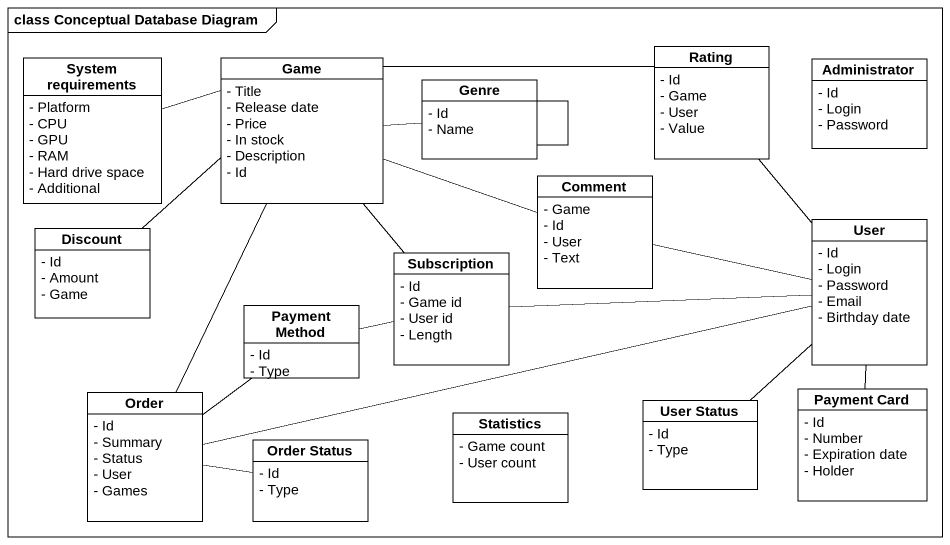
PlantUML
@startuml
mainframe class Conceptual Database Diagram
hide circle
hide empty members
skinparam classAttributeIconSize 0
class "System requirements" as System_requirements {
  - Platform
  - CPU
  - GPU
  - RAM
  - Hard drive space
  - Additional
}
class Game {
  - Title
  - Release date
  - Price
  - In stock
  - Description
  - Id
}
class Rating {
  - Id
  - Game
  - User
  - Value
}
class Administrator {
  - Id
  - Login
  - Password
}
class Genre {
  - Id
  - Name
}
class Comment {
  - Game
  - Id
  - User
  - Text
}
class Discount {
  - Id
  - Amount
  - Game
}
class User {
  - Id
  - Login
  - Password
  - Email
  - Birthday date
}
class Subscription {
  - Id
  - Game id
  - User id
  - Length
}
class "Payment Method" as Payment_Method {
  - Id
  - Type
}
class Order {
  - Id
  - Summary
  - Status
  - User
  - Games
}
class Statistics {
  - Game count
  - User count
}
class "User Status" as User_Status {
  - Id
  - Type
}
class "Payment Card" as Payment_Card {
  - Id
  - Number
  - Expiration date
  - Holder
}
class "Order Status" as Order_Status {
  - Id
  - Type
}
System_requirements -right- Game
Game -right- Comment
Game -- Discount
Rating -left- Game
Genre -left- Game
Genre -- Genre
User -up- Rating
User -left- Comment
Subscription -up- Game
Subscription -right- User
Subscription -left- Payment_Method
Payment_Method -- Order
Order -up- Game
Order -right- User
User_Status -up- User
Payment_Card -up- User
Order_Status -left- Order
@enduml
